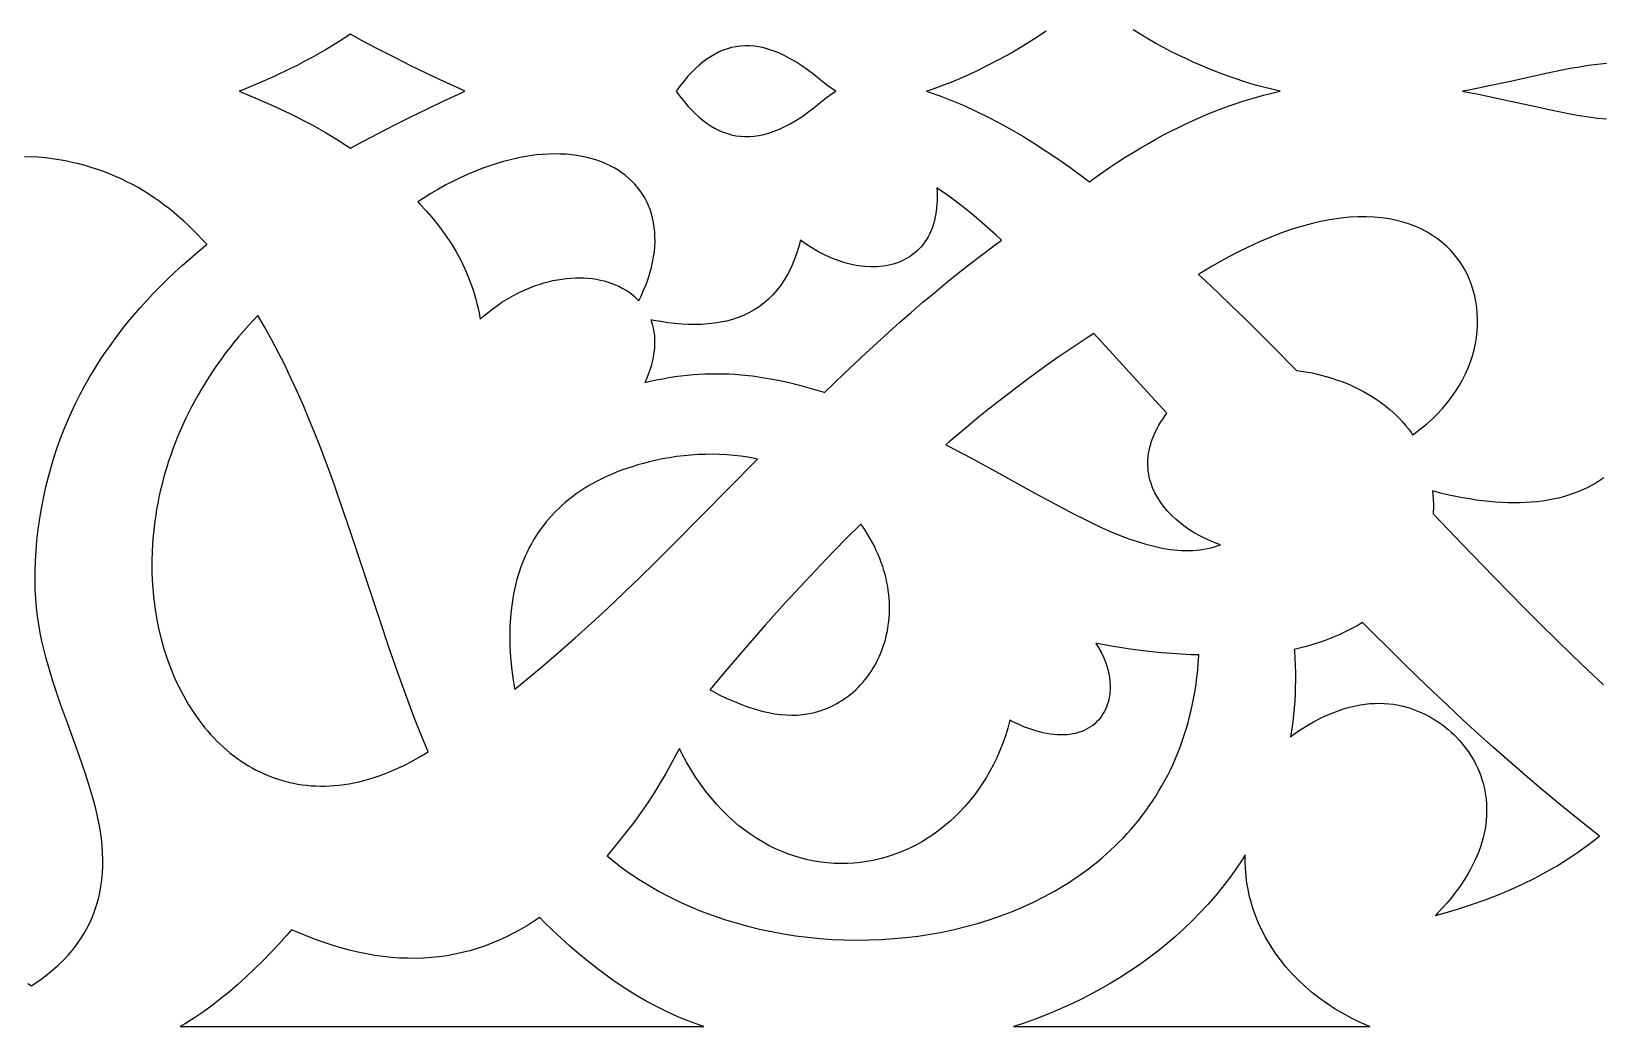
# Model space of a CAD drawing. Extents: x -340 to 340, y -265 to 265.
# Drawn here: x -170.92 to -120.93, y -214.8 to -183.1 of the extents above; entities that cross this region are included whole.
import ezdxf

# ---------------------------------------------------------------- set-up
doc = ezdxf.new("R2010")
doc.units = 0
doc.layers.add('LAYER_1', color=18, linetype='CONTINUOUS')

msp = doc.modelspace()

# ---------------------------------------------------------------- linework, layer by layer
at = {"layer": 'LAYER_1'}
for points in [[(-157.239, -185.063), (-157.104, -185.002), (-157.239, -184.941), (-157.773, -184.694), (-158.302, -184.444), (-158.825, -184.19), (-159.342, -183.932), (-159.852, -183.67), (-160.356, -183.403), (-160.747, -183.188), (-160.898, -183.284), (-161.114, -183.423), (-161.332, -183.558), (-161.551, -183.689), (-161.772, -183.816), (-161.995, -183.94), (-162.221, -184.06), (-162.45, -184.178), (-162.684, -184.294), (-163.164, -184.52), (-163.666, -184.742), (-164.197, -184.964), (-164.292, -185.002), (-164.197, -185.04), (-163.666, -185.262), (-163.164, -185.484), (-162.684, -185.71), (-162.45, -185.826), (-162.221, -185.944), (-161.995, -186.064), (-161.772, -186.188), (-161.551, -186.315), (-161.332, -186.446), (-161.114, -186.581), (-160.898, -186.719), (-160.747, -186.816), (-160.356, -186.602), (-159.852, -186.335), (-159.342, -186.073), (-158.825, -185.815), (-158.302, -185.561), (-157.773, -185.31)], [(-148.878, -186.307), (-148.745, -186.354), (-148.609, -186.392), (-148.472, -186.42), (-148.331, -186.438), (-148.188, -186.447), (-148.042, -186.445), (-147.893, -186.434), (-147.74, -186.412), (-147.583, -186.379), (-147.423, -186.334), (-147.258, -186.278), (-147.09, -186.211), (-146.918, -186.13), (-146.741, -186.038), (-146.561, -185.933), (-146.377, -185.814), (-146.188, -185.682), (-145.995, -185.537), (-145.797, -185.376), (-145.691, -185.289), (-145.584, -185.206), (-145.477, -185.129), (-145.372, -185.056), (-145.286, -185.002), (-145.372, -184.948), (-145.478, -184.875), (-145.585, -184.797), (-145.796, -184.629), (-145.996, -184.467), (-146.188, -184.321), (-146.377, -184.19), (-146.561, -184.071), (-146.741, -183.966), (-146.918, -183.873), (-147.09, -183.793), (-147.258, -183.725), (-147.423, -183.669), (-147.583, -183.625), (-147.74, -183.592), (-147.893, -183.57), (-148.042, -183.558), (-148.188, -183.557), (-148.331, -183.565), (-148.472, -183.584), (-148.609, -183.612), (-148.745, -183.649), (-148.878, -183.696), (-149.009, -183.752), (-149.139, -183.818), (-149.267, -183.892), (-149.393, -183.976), (-149.518, -184.068), (-149.641, -184.17), (-149.762, -184.28), (-149.882, -184.399), (-150, -184.526), (-150.116, -184.661), (-150.231, -184.804), (-150.344, -184.956), (-150.377, -185.002), (-150.344, -185.049), (-150.231, -185.2), (-150.116, -185.343), (-150, -185.478), (-149.882, -185.606), (-149.762, -185.724), (-149.641, -185.834), (-149.518, -185.936), (-149.393, -186.028), (-149.267, -186.112), (-149.139, -186.186), (-149.009, -186.251)], [(-151.567, -191.676), (-151.496, -191.532), (-151.412, -191.344), (-151.337, -191.159), (-151.271, -190.977), (-151.214, -190.797), (-151.166, -190.621), (-151.126, -190.447), (-151.095, -190.277), (-151.072, -190.111), (-151.057, -189.947), (-151.05, -189.788), (-151.051, -189.631), (-151.059, -189.479), (-151.075, -189.33), (-151.097, -189.186), (-151.127, -189.045), (-151.164, -188.908), (-151.208, -188.775), (-151.259, -188.647), (-151.316, -188.522), (-151.379, -188.402), (-151.449, -188.286), (-151.526, -188.174), (-151.608, -188.067), (-151.697, -187.964), (-151.791, -187.865), (-151.892, -187.771), (-151.998, -187.682), (-152.111, -187.598), (-152.229, -187.519), (-152.353, -187.445), (-152.482, -187.376), (-152.617, -187.312), (-152.758, -187.254), (-152.903, -187.202), (-153.054, -187.155), (-153.21, -187.114), (-153.372, -187.079), (-153.538, -187.05), (-153.709, -187.028), (-153.884, -187.012), (-154.065, -187.003), (-154.249, -187), (-154.438, -187.004), (-154.632, -187.016), (-154.829, -187.034), (-155.03, -187.06), (-155.236, -187.094), (-155.444, -187.134), (-155.657, -187.183), (-155.873, -187.239), (-156.092, -187.304), (-156.314, -187.376), (-156.54, -187.457), (-156.768, -187.546), (-157, -187.644), (-157.233, -187.75), (-157.47, -187.865), (-157.709, -187.989), (-157.95, -188.122), (-158.193, -188.264), (-158.438, -188.415), (-158.609, -188.526), (-158.549, -188.587), (-158.326, -188.828), (-158.115, -189.073), (-157.917, -189.322), (-157.731, -189.576), (-157.558, -189.834), (-157.398, -190.097), (-157.251, -190.364), (-157.118, -190.636), (-156.998, -190.912), (-156.892, -191.192), (-156.844, -191.336), (-156.799, -191.479), (-156.758, -191.623), (-156.721, -191.769), (-156.687, -191.916), (-156.657, -192.064), (-156.63, -192.213), (-156.622, -192.264), (-156.501, -192.157), (-156.359, -192.04), (-156.216, -191.93), (-156.072, -191.825), (-155.927, -191.727), (-155.781, -191.635), (-155.634, -191.549), (-155.486, -191.469), (-155.338, -191.394), (-155.189, -191.326), (-155.041, -191.264), (-154.892, -191.207), (-154.744, -191.156), (-154.596, -191.111), (-154.449, -191.071), (-154.303, -191.037), (-154.157, -191.008), (-154.013, -190.985), (-153.87, -190.968), (-153.728, -190.955), (-153.588, -190.948), (-153.449, -190.947), (-153.313, -190.951), (-153.178, -190.96), (-153.046, -190.974), (-152.917, -190.993), (-152.79, -191.018), (-152.665, -191.048), (-152.544, -191.083), (-152.426, -191.123), (-152.311, -191.168), (-152.2, -191.218), (-152.092, -191.273), (-151.988, -191.333), (-151.889, -191.398), (-151.794, -191.468), (-151.704, -191.543), (-151.618, -191.623)], [(-151.188, -192.286), (-151.178, -192.312), (-151.14, -192.427), (-151.11, -192.546), (-151.087, -192.669), (-151.071, -192.795), (-151.062, -192.924), (-151.062, -193.057), (-151.069, -193.192), (-151.083, -193.33), (-151.106, -193.472), (-151.136, -193.615), (-151.175, -193.762), (-151.222, -193.911), (-151.277, -194.063), (-151.341, -194.217), (-151.371, -194.282), (-151.209, -194.243), (-151.01, -194.199), (-150.812, -194.16), (-150.615, -194.125), (-150.42, -194.094), (-150.225, -194.069), (-150.03, -194.047), (-149.837, -194.03), (-149.645, -194.016), (-149.453, -194.007), (-149.262, -194.002), (-149.072, -194.001), (-148.882, -194.004), (-148.693, -194.011), (-148.505, -194.021), (-148.316, -194.035), (-147.942, -194.074), (-147.569, -194.128), (-147.196, -194.194), (-146.824, -194.273), (-146.453, -194.365), (-146.081, -194.468), (-145.71, -194.582), (-145.651, -194.6), (-145.039, -194.009), (-144.332, -193.344), (-143.974, -193.014), (-143.614, -192.688), (-143.251, -192.363), (-142.885, -192.042), (-142.515, -191.724), (-142.142, -191.41), (-141.765, -191.099), (-141.384, -190.791), (-140.999, -190.488), (-140.609, -190.189), (-140.215, -189.894), (-140.015, -189.748), (-140.198, -189.579), (-140.548, -189.266), (-140.888, -188.975), (-141.217, -188.706), (-141.535, -188.461), (-141.844, -188.24), (-141.993, -188.139), (-142.076, -188.085), (-142.068, -188.22), (-142.064, -188.35), (-142.065, -188.477), (-142.07, -188.599), (-142.08, -188.719), (-142.094, -188.835), (-142.112, -188.948), (-142.134, -189.057), (-142.16, -189.163), (-142.191, -189.265), (-142.225, -189.364), (-142.263, -189.46), (-142.306, -189.552), (-142.352, -189.64), (-142.401, -189.724), (-142.455, -189.805), (-142.511, -189.882), (-142.572, -189.955), (-142.635, -190.025), (-142.702, -190.09), (-142.771, -190.152), (-142.844, -190.209), (-142.919, -190.263), (-142.997, -190.312), (-143.077, -190.357), (-143.16, -190.399), (-143.244, -190.436), (-143.331, -190.47), (-143.419, -190.499), (-143.509, -190.525), (-143.601, -190.547), (-143.694, -190.565), (-143.791, -190.579), (-143.982, -190.596), (-144.18, -190.598), (-144.382, -190.586), (-144.587, -190.56), (-144.794, -190.52), (-145.003, -190.466), (-145.213, -190.399), (-145.423, -190.318), (-145.634, -190.223), (-145.844, -190.116), (-146.052, -189.995), (-146.259, -189.861), (-146.411, -189.752), (-146.465, -189.952), (-146.541, -190.187), (-146.625, -190.41), (-146.718, -190.62), (-146.818, -190.817), (-146.926, -191.003), (-147.042, -191.177), (-147.166, -191.338), (-147.298, -191.488), (-147.436, -191.626), (-147.582, -191.753), (-147.734, -191.868), (-147.893, -191.971), (-148.058, -192.063), (-148.229, -192.144), (-148.406, -192.215), (-148.587, -192.275), (-148.773, -192.325), (-148.964, -192.365), (-149.16, -192.396), (-149.36, -192.417), (-149.564, -192.43), (-149.771, -192.435), (-149.983, -192.431), (-150.198, -192.42), (-150.417, -192.402), (-150.64, -192.376), (-150.866, -192.343), (-151.095, -192.304)], [(-126.124, -189.705), (-126.283, -189.595), (-126.451, -189.493), (-126.629, -189.399), (-126.816, -189.315), (-127.013, -189.239), (-127.219, -189.173), (-127.434, -189.117), (-127.659, -189.072), (-127.894, -189.037), (-128.138, -189.015), (-128.391, -189.004), (-128.654, -189.005), (-128.926, -189.019), (-129.207, -189.047), (-129.498, -189.088), (-129.799, -189.143), (-130.108, -189.213), (-130.427, -189.299), (-130.755, -189.399), (-131.092, -189.516), (-131.438, -189.649), (-131.793, -189.8), (-132.156, -189.967), (-132.529, -190.152), (-132.91, -190.355), (-133.3, -190.577), (-133.708, -190.824), (-133.734, -190.837), (-133.525, -191.032), (-133.104, -191.431), (-132.683, -191.836), (-132.261, -192.248), (-131.418, -193.089), (-130.621, -193.899), (-130.406, -193.928), (-130.119, -193.979), (-129.834, -194.044), (-129.552, -194.122), (-129.276, -194.213), (-129.138, -194.264), (-129.002, -194.318), (-128.868, -194.375), (-128.736, -194.436), (-128.606, -194.5), (-128.478, -194.568), (-128.351, -194.639), (-128.227, -194.713), (-128.106, -194.791), (-127.987, -194.873), (-127.87, -194.958), (-127.757, -195.046), (-127.646, -195.138), (-127.539, -195.233), (-127.435, -195.332), (-127.334, -195.434), (-127.236, -195.54), (-127.143, -195.649), (-127.053, -195.762), (-126.967, -195.878), (-126.922, -195.945), (-126.872, -195.912), (-126.668, -195.762), (-126.475, -195.606), (-126.294, -195.445), (-126.123, -195.279), (-125.964, -195.108), (-125.815, -194.933), (-125.678, -194.754), (-125.551, -194.572), (-125.435, -194.387), (-125.33, -194.199), (-125.235, -194.01), (-125.151, -193.818), (-125.077, -193.625), (-125.014, -193.431), (-124.961, -193.237), (-124.919, -193.042), (-124.886, -192.847), (-124.864, -192.653), (-124.852, -192.46), (-124.849, -192.269), (-124.857, -192.079), (-124.875, -191.891), (-124.902, -191.706), (-124.939, -191.524), (-124.986, -191.346), (-125.043, -191.171), (-125.109, -191), (-125.184, -190.833), (-125.269, -190.672), (-125.363, -190.515), (-125.467, -190.364), (-125.58, -190.219), (-125.702, -190.081), (-125.833, -189.949), (-125.974, -189.823)], [(-161.721, -196.323), (-161.896, -195.877), (-162.076, -195.435), (-162.261, -194.998), (-162.451, -194.566), (-162.646, -194.141), (-162.847, -193.723), (-163.055, -193.311), (-163.269, -192.907), (-163.489, -192.512), (-163.703, -192.15), (-163.838, -192.291), (-164.001, -192.468), (-164.159, -192.647), (-164.313, -192.826), (-164.463, -193.007), (-164.607, -193.189), (-164.748, -193.373), (-164.884, -193.557), (-165.015, -193.742), (-165.142, -193.928), (-165.265, -194.115), (-165.383, -194.302), (-165.497, -194.49), (-165.607, -194.679), (-165.713, -194.869), (-165.814, -195.059), (-165.911, -195.25), (-166.004, -195.441), (-166.093, -195.632), (-166.178, -195.824), (-166.259, -196.016), (-166.336, -196.208), (-166.409, -196.4), (-166.478, -196.592), (-166.543, -196.785), (-166.604, -196.977), (-166.661, -197.169), (-166.714, -197.362), (-166.764, -197.553), (-166.81, -197.745), (-166.852, -197.936), (-166.891, -198.127), (-166.925, -198.318), (-166.956, -198.508), (-166.984, -198.698), (-167.008, -198.885), (-167.045, -199.262), (-167.069, -199.635), (-167.078, -200.004), (-167.074, -200.368), (-167.058, -200.729), (-167.028, -201.084), (-166.985, -201.434), (-166.93, -201.778), (-166.863, -202.115), (-166.784, -202.446), (-166.693, -202.769), (-166.591, -203.084), (-166.478, -203.391), (-166.354, -203.689), (-166.22, -203.978), (-166.074, -204.258), (-165.999, -204.393), (-165.92, -204.526), (-165.839, -204.657), (-165.755, -204.785), (-165.669, -204.91), (-165.581, -205.032), (-165.491, -205.152), (-165.398, -205.268), (-165.303, -205.382), (-165.205, -205.492), (-165.106, -205.6), (-165.004, -205.704), (-164.901, -205.805), (-164.795, -205.902), (-164.687, -205.997), (-164.578, -206.088), (-164.466, -206.176), (-164.352, -206.26), (-164.237, -206.34), (-164.119, -206.418), (-164, -206.491), (-163.879, -206.561), (-163.756, -206.627), (-163.631, -206.689), (-163.505, -206.748), (-163.376, -206.803), (-163.247, -206.854), (-163.115, -206.9), (-162.982, -206.943), (-162.847, -206.982), (-162.71, -207.017), (-162.572, -207.047), (-162.433, -207.073), (-162.292, -207.095), (-162.149, -207.113), (-162.005, -207.126), (-161.859, -207.135), (-161.711, -207.139), (-161.563, -207.139), (-161.413, -207.134), (-161.261, -207.124), (-161.108, -207.109), (-160.953, -207.09), (-160.797, -207.066), (-160.64, -207.037), (-160.482, -207.002), (-160.322, -206.963), (-160.161, -206.919), (-159.998, -206.869), (-159.835, -206.814), (-159.67, -206.754), (-159.504, -206.688), (-159.337, -206.616), (-159.168, -206.539), (-158.999, -206.457), (-158.829, -206.369), (-158.657, -206.274), (-158.485, -206.175), (-158.311, -206.069), (-158.277, -206.047), (-158.385, -205.793), (-158.555, -205.375), (-158.721, -204.951), (-158.885, -204.52), (-159.045, -204.084), (-159.204, -203.643), (-159.514, -202.747), (-159.82, -201.838), (-160.124, -200.918), (-160.429, -199.993), (-160.738, -199.067), (-161.055, -198.143), (-161.217, -197.684), (-161.381, -197.228), (-161.549, -196.774)], [(-138.315, -198.152), (-137.696, -198.478), (-137.395, -198.63), (-137.098, -198.774), (-136.806, -198.91), (-136.519, -199.036), (-136.236, -199.152), (-135.959, -199.257), (-135.686, -199.351), (-135.419, -199.433), (-135.156, -199.501), (-134.898, -199.557), (-134.644, -199.598), (-134.521, -199.613), (-134.398, -199.624), (-134.276, -199.631), (-134.155, -199.635), (-134.035, -199.635), (-133.916, -199.63), (-133.799, -199.622), (-133.682, -199.609), (-133.567, -199.592), (-133.452, -199.571), (-133.339, -199.545), (-133.226, -199.515), (-133.114, -199.48), (-133.042, -199.455), (-133.19, -199.4), (-133.36, -199.331), (-133.528, -199.254), (-133.693, -199.17), (-133.855, -199.079), (-134.013, -198.981), (-134.166, -198.876), (-134.313, -198.764), (-134.455, -198.646), (-134.589, -198.521), (-134.715, -198.39), (-134.833, -198.251), (-134.941, -198.107), (-135.039, -197.956), (-135.125, -197.798), (-135.199, -197.635), (-135.259, -197.467), (-135.285, -197.379), (-135.306, -197.29), (-135.323, -197.201), (-135.337, -197.11), (-135.346, -197.018), (-135.351, -196.925), (-135.352, -196.83), (-135.349, -196.735), (-135.341, -196.639), (-135.328, -196.542), (-135.311, -196.445), (-135.289, -196.346), (-135.262, -196.247), (-135.231, -196.147), (-135.194, -196.047), (-135.153, -195.946), (-135.107, -195.845), (-135.055, -195.744), (-134.998, -195.642), (-134.937, -195.539), (-134.869, -195.436), (-134.797, -195.333), (-134.744, -195.263), (-135.944, -193.949), (-136.576, -193.264), (-137.077, -192.725), (-137.255, -192.839), (-137.573, -193.047), (-137.891, -193.26), (-138.209, -193.478), (-138.526, -193.7), (-138.843, -193.928), (-139.16, -194.16), (-139.477, -194.397), (-139.794, -194.638), (-140.11, -194.884), (-140.426, -195.135), (-140.743, -195.391), (-141.059, -195.651), (-141.374, -195.916), (-141.69, -196.185), (-141.784, -196.267), (-141.707, -196.308), (-140.988, -196.685), (-140.289, -197.065), (-138.953, -197.805)], [(-149.537, -198.503), (-147.785, -196.723), (-147.877, -196.703), (-148.097, -196.664), (-148.319, -196.631), (-148.542, -196.606), (-148.767, -196.587), (-148.993, -196.575), (-149.22, -196.57), (-149.448, -196.571), (-149.676, -196.579), (-149.905, -196.594), (-150.133, -196.616), (-150.361, -196.644), (-150.589, -196.678), (-150.816, -196.719), (-151.042, -196.766), (-151.232, -196.811), (-151.418, -196.859), (-151.599, -196.91), (-151.775, -196.964), (-151.948, -197.021), (-152.116, -197.08), (-152.279, -197.143), (-152.438, -197.209), (-152.593, -197.277), (-152.744, -197.349), (-152.89, -197.423), (-153.032, -197.499), (-153.17, -197.578), (-153.304, -197.66), (-153.434, -197.745), (-153.56, -197.832), (-153.682, -197.921), (-153.799, -198.013), (-153.913, -198.107), (-154.023, -198.204), (-154.13, -198.303), (-154.232, -198.405), (-154.331, -198.508), (-154.425, -198.614), (-154.517, -198.722), (-154.604, -198.833), (-154.688, -198.945), (-154.768, -199.06), (-154.845, -199.177), (-154.918, -199.296), (-154.988, -199.417), (-155.054, -199.54), (-155.116, -199.665), (-155.176, -199.792), (-155.231, -199.921), (-155.284, -200.052), (-155.333, -200.184), (-155.379, -200.319), (-155.421, -200.456), (-155.46, -200.594), (-155.496, -200.734), (-155.528, -200.876), (-155.558, -201.02), (-155.584, -201.164), (-155.626, -201.461), (-155.656, -201.763), (-155.674, -202.071), (-155.679, -202.385), (-155.671, -202.704), (-155.652, -203.028), (-155.621, -203.357), (-155.578, -203.69), (-155.524, -204.028), (-155.52, -204.047), (-155.217, -203.805), (-154.668, -203.35), (-154.128, -202.888), (-153.596, -202.42), (-153.072, -201.947), (-152.555, -201.468), (-152.044, -200.984), (-151.537, -200.495), (-151.033, -200.003), (-150.533, -199.506)], [(-143.842, -200.015), (-143.891, -199.887), (-143.944, -199.758), (-144.002, -199.629), (-144.064, -199.5), (-144.131, -199.372), (-144.203, -199.244), (-144.279, -199.116), (-144.36, -198.988), (-144.446, -198.861), (-144.497, -198.79), (-144.98, -199.272), (-145.622, -199.932), (-146.262, -200.608), (-146.9, -201.301), (-147.537, -202.012), (-148.175, -202.741), (-148.813, -203.49), (-149.299, -204.072), (-149.252, -204.098), (-149.002, -204.227), (-148.758, -204.344), (-148.522, -204.449), (-148.292, -204.541), (-148.069, -204.622), (-147.853, -204.692), (-147.643, -204.75), (-147.44, -204.797), (-147.243, -204.833), (-147.052, -204.859), (-146.868, -204.874), (-146.69, -204.88), (-146.518, -204.876), (-146.352, -204.862), (-146.19, -204.839), (-146.081, -204.818), (-145.972, -204.792), (-145.865, -204.763), (-145.76, -204.73), (-145.656, -204.694), (-145.555, -204.653), (-145.456, -204.61), (-145.358, -204.563), (-145.263, -204.512), (-145.17, -204.458), (-145.079, -204.401), (-144.99, -204.341), (-144.903, -204.277), (-144.818, -204.211), (-144.736, -204.142), (-144.657, -204.069), (-144.579, -203.994), (-144.504, -203.916), (-144.432, -203.836), (-144.362, -203.753), (-144.295, -203.667), (-144.23, -203.579), (-144.169, -203.488), (-144.11, -203.395), (-144.053, -203.3), (-144, -203.202), (-143.95, -203.103), (-143.902, -203.001), (-143.858, -202.898), (-143.817, -202.792), (-143.778, -202.685), (-143.743, -202.576), (-143.712, -202.465), (-143.683, -202.353), (-143.658, -202.239), (-143.637, -202.124), (-143.619, -202.008), (-143.604, -201.89), (-143.593, -201.771), (-143.585, -201.65), (-143.582, -201.529), (-143.582, -201.407), (-143.585, -201.283), (-143.593, -201.159), (-143.604, -201.034), (-143.62, -200.909), (-143.639, -200.782), (-143.662, -200.655), (-143.69, -200.528), (-143.722, -200.4), (-143.757, -200.272), (-143.798, -200.144)], [(-130.801, -205.515), (-130.811, -205.571), (-130.742, -205.517), (-130.534, -205.37), (-130.312, -205.228), (-130.075, -205.091), (-129.828, -204.962), (-129.698, -204.901), (-129.566, -204.844), (-129.432, -204.79), (-129.295, -204.739), (-129.156, -204.692), (-129.015, -204.65), (-128.872, -204.612), (-128.727, -204.579), (-128.581, -204.551), (-128.432, -204.529), (-128.283, -204.513), (-128.133, -204.503), (-127.981, -204.499), (-127.829, -204.503), (-127.676, -204.514), (-127.523, -204.532), (-127.369, -204.559), (-127.217, -204.593), (-127.106, -204.624), (-126.997, -204.658), (-126.888, -204.695), (-126.78, -204.737), (-126.673, -204.782), (-126.568, -204.83), (-126.464, -204.882), (-126.361, -204.938), (-126.26, -204.997), (-126.16, -205.059), (-126.063, -205.124), (-125.967, -205.193), (-125.873, -205.265), (-125.781, -205.34), (-125.692, -205.419), (-125.605, -205.5), (-125.52, -205.584), (-125.438, -205.672), (-125.359, -205.762), (-125.283, -205.855), (-125.21, -205.951), (-125.139, -206.049), (-125.073, -206.15), (-125.009, -206.254), (-124.95, -206.361), (-124.894, -206.47), (-124.842, -206.581), (-124.793, -206.695), (-124.749, -206.811), (-124.709, -206.93), (-124.674, -207.05), (-124.643, -207.173), (-124.617, -207.298), (-124.595, -207.425), (-124.579, -207.554), (-124.568, -207.685), (-124.561, -207.817), (-124.56, -207.951), (-124.565, -208.087), (-124.575, -208.224), (-124.591, -208.363), (-124.612, -208.503), (-124.64, -208.644), (-124.673, -208.787), (-124.713, -208.93), (-124.759, -209.075), (-124.811, -209.22), (-124.869, -209.367), (-124.935, -209.514), (-125.006, -209.663), (-125.085, -209.811), (-125.17, -209.961), (-125.262, -210.111), (-125.362, -210.262), (-125.468, -210.413), (-125.582, -210.565), (-125.703, -210.717), (-125.831, -210.869), (-125.967, -211.022), (-126.111, -211.175), (-126.193, -211.258), (-125.958, -211.196), (-125.493, -211.06), (-125.044, -210.915), (-124.61, -210.762), (-124.192, -210.6), (-123.789, -210.431), (-123.4, -210.254), (-123.026, -210.069), (-122.665, -209.876), (-122.318, -209.676), (-121.984, -209.469), (-121.663, -209.255), (-121.354, -209.035), (-121.057, -208.807), (-120.963, -208.73), (-121.285, -208.481), (-121.802, -208.069), (-122.316, -207.651), (-122.825, -207.226), (-123.331, -206.796), (-123.833, -206.36), (-124.331, -205.92), (-124.825, -205.475), (-125.315, -205.026), (-125.8, -204.574), (-126.282, -204.118), (-126.759, -203.66), (-127.231, -203.2), (-127.7, -202.738), (-128.163, -202.275), (-128.51, -201.925), (-128.65, -202.008), (-128.794, -202.087), (-128.94, -202.164), (-129.088, -202.237), (-129.24, -202.307), (-129.393, -202.373), (-129.549, -202.437), (-129.706, -202.497), (-129.866, -202.553), (-130.028, -202.607), (-130.191, -202.657), (-130.356, -202.704), (-130.524, -202.748), (-130.687, -202.785), (-130.682, -202.843), (-130.668, -203.075), (-130.657, -203.306), (-130.652, -203.534), (-130.651, -203.761), (-130.655, -203.987), (-130.662, -204.21), (-130.675, -204.432), (-130.692, -204.652), (-130.713, -204.871), (-130.738, -205.087), (-130.768, -205.302)], [(-136.442, -202.693), (-136.979, -202.599), (-137.007, -202.593), (-136.944, -202.69), (-136.842, -202.872), (-136.756, -203.056), (-136.685, -203.24), (-136.629, -203.423), (-136.589, -203.605), (-136.563, -203.785), (-136.554, -203.96), (-136.555, -204.05), (-136.56, -204.136), (-136.568, -204.221), (-136.581, -204.304), (-136.598, -204.387), (-136.618, -204.467), (-136.643, -204.546), (-136.671, -204.623), (-136.704, -204.698), (-136.741, -204.771), (-136.781, -204.841), (-136.826, -204.909), (-136.875, -204.974), (-136.927, -205.037), (-136.984, -205.096), (-137.045, -205.151), (-137.109, -205.204), (-137.177, -205.252), (-137.248, -205.297), (-137.323, -205.338), (-137.401, -205.375), (-137.483, -205.407), (-137.567, -205.435), (-137.655, -205.459), (-137.746, -205.479), (-137.839, -205.493), (-137.935, -205.504), (-138.034, -205.509), (-138.136, -205.51), (-138.24, -205.506), (-138.348, -205.498), (-138.457, -205.484), (-138.57, -205.466), (-138.684, -205.442), (-138.802, -205.414), (-138.922, -205.38), (-139.045, -205.341), (-139.17, -205.297), (-139.298, -205.248), (-139.428, -205.193), (-139.561, -205.132), (-139.697, -205.066), (-139.744, -205.041), (-139.813, -205.293), (-139.891, -205.537), (-139.975, -205.776), (-140.067, -206.008), (-140.167, -206.234), (-140.272, -206.453), (-140.385, -206.665), (-140.504, -206.871), (-140.629, -207.071), (-140.76, -207.263), (-140.897, -207.448), (-141.039, -207.627), (-141.187, -207.798), (-141.34, -207.962), (-141.497, -208.119), (-141.66, -208.268), (-141.827, -208.41), (-141.998, -208.545), (-142.173, -208.672), (-142.352, -208.791), (-142.534, -208.902), (-142.72, -209.006), (-142.909, -209.102), (-143.101, -209.189), (-143.296, -209.269), (-143.493, -209.34), (-143.692, -209.404), (-143.894, -209.458), (-144.097, -209.505), (-144.302, -209.543), (-144.508, -209.572), (-144.716, -209.593), (-144.924, -209.605), (-145.133, -209.608), (-145.342, -209.602), (-145.552, -209.587), (-145.761, -209.564), (-145.971, -209.531), (-146.18, -209.489), (-146.388, -209.437), (-146.595, -209.377), (-146.801, -209.306), (-147.005, -209.227), (-147.208, -209.138), (-147.409, -209.039), (-147.608, -208.931), (-147.805, -208.813), (-147.999, -208.686), (-148.19, -208.548), (-148.378, -208.401), (-148.563, -208.244), (-148.744, -208.077), (-148.922, -207.9), (-149.095, -207.713), (-149.265, -207.516), (-149.43, -207.309), (-149.591, -207.092), (-149.747, -206.864), (-149.898, -206.626), (-150.044, -206.378), (-150.184, -206.12), (-150.275, -205.939), (-150.415, -206.205), (-150.566, -206.483), (-150.711, -206.742), (-150.852, -206.986), (-150.992, -207.217), (-151.131, -207.439), (-151.272, -207.655), (-151.418, -207.867), (-151.568, -208.079), (-151.727, -208.294), (-151.895, -208.514), (-152.265, -208.984), (-152.574, -209.363), (-152.442, -209.472), (-152.3, -209.585), (-152.156, -209.696), (-151.859, -209.911), (-151.553, -210.116), (-151.239, -210.311), (-150.917, -210.495), (-150.586, -210.67), (-150.249, -210.834), (-149.905, -210.988), (-149.554, -211.132), (-149.197, -211.265), (-148.835, -211.388), (-148.468, -211.5), (-148.096, -211.603), (-147.721, -211.694), (-147.341, -211.775), (-146.959, -211.846), (-146.573, -211.906), (-146.186, -211.955), (-145.796, -211.994), (-145.405, -212.022), (-145.013, -212.039), (-144.621, -212.045), (-144.229, -212.041), (-143.837, -212.026), (-143.447, -212), (-143.057, -211.963), (-142.67, -211.916), (-142.284, -211.857), (-141.902, -211.788), (-141.523, -211.707), (-141.147, -211.616), (-140.776, -211.513), (-140.409, -211.4), (-140.047, -211.275), (-139.691, -211.14), (-139.341, -210.993), (-138.997, -210.836), (-138.66, -210.667), (-138.33, -210.487), (-138.007, -210.296), (-137.85, -210.197), (-137.694, -210.094), (-137.54, -209.989), (-137.388, -209.881), (-137.239, -209.77), (-137.092, -209.657), (-136.948, -209.54), (-136.805, -209.421), (-136.666, -209.299), (-136.528, -209.174), (-136.394, -209.047), (-136.262, -208.916), (-136.132, -208.783), (-136.006, -208.647), (-135.882, -208.508), (-135.761, -208.366), (-135.643, -208.222), (-135.528, -208.074), (-135.416, -207.924), (-135.307, -207.771), (-135.201, -207.615), (-135.098, -207.456), (-134.998, -207.295), (-134.902, -207.13), (-134.809, -206.963), (-134.719, -206.792), (-134.633, -206.619), (-134.55, -206.443), (-134.471, -206.264), (-134.396, -206.082), (-134.324, -205.897), (-134.255, -205.709), (-134.191, -205.518), (-134.13, -205.324), (-134.073, -205.127), (-134.02, -204.927), (-133.971, -204.725), (-133.926, -204.519), (-133.886, -204.31), (-133.849, -204.098), (-133.816, -203.883), (-133.788, -203.665), (-133.764, -203.444), (-133.745, -203.22), (-133.73, -202.993), (-133.728, -202.963), (-133.974, -202.956), (-134.438, -202.929), (-134.917, -202.89), (-135.411, -202.838), (-135.919, -202.772)], [(-139.261, -214.679), (-139.619, -214.799), (-139.628, -214.802), (-128.283, -214.802), (-128.318, -214.788), (-128.605, -214.66), (-128.883, -214.523), (-129.152, -214.377), (-129.412, -214.221), (-129.663, -214.056), (-129.904, -213.883), (-130.135, -213.702), (-130.356, -213.512), (-130.566, -213.314), (-130.766, -213.109), (-130.954, -212.897), (-131.131, -212.677), (-131.297, -212.45), (-131.45, -212.217), (-131.591, -211.978), (-131.719, -211.732), (-131.834, -211.481), (-131.936, -211.226), (-131.982, -211.094), (-132.025, -210.963), (-132.064, -210.83), (-132.099, -210.696), (-132.131, -210.561), (-132.159, -210.425), (-132.184, -210.288), (-132.205, -210.149), (-132.223, -210.01), (-132.236, -209.87), (-132.246, -209.729), (-132.252, -209.587), (-132.254, -209.444), (-132.253, -209.334), (-132.351, -209.489), (-132.551, -209.788), (-132.761, -210.08), (-132.98, -210.365), (-133.208, -210.644), (-133.445, -210.915), (-133.691, -211.18), (-133.944, -211.437), (-134.206, -211.688), (-134.475, -211.931), (-134.752, -212.167), (-135.035, -212.396), (-135.326, -212.617), (-135.623, -212.831), (-135.927, -213.038), (-136.237, -213.237), (-136.553, -213.428), (-136.874, -213.612), (-137.201, -213.788), (-137.533, -213.956), (-137.87, -214.117), (-138.212, -214.269), (-138.557, -214.414), (-138.907, -214.55)], [(-157.432, -212.498), (-157.676, -212.542), (-157.923, -212.577), (-158.172, -212.603), (-158.423, -212.62), (-158.676, -212.628), (-158.932, -212.626), (-159.19, -212.616), (-159.45, -212.597), (-159.712, -212.568), (-159.977, -212.531), (-160.244, -212.484), (-160.514, -212.428), (-160.786, -212.364), (-161.061, -212.29), (-161.338, -212.207), (-161.618, -212.114), (-161.9, -212.013), (-162.185, -211.902), (-162.473, -211.783), (-162.627, -211.715), (-162.779, -211.889), (-163.032, -212.17), (-163.287, -212.443), (-163.545, -212.709), (-163.805, -212.966), (-164.069, -213.216), (-164.336, -213.457), (-164.605, -213.689), (-164.878, -213.911), (-165.154, -214.124), (-165.434, -214.328), (-165.718, -214.521), (-166.005, -214.703), (-166.172, -214.802), (-149.493, -214.802), (-149.511, -214.795), (-149.74, -214.714), (-149.969, -214.629), (-150.32, -214.486), (-150.665, -214.331), (-151.003, -214.165), (-151.334, -213.987), (-151.659, -213.799), (-151.977, -213.601), (-152.289, -213.394), (-152.595, -213.178), (-152.895, -212.954), (-153.19, -212.722), (-153.478, -212.483), (-153.761, -212.238), (-154.039, -211.987), (-154.312, -211.731), (-154.579, -211.47), (-154.723, -211.325), (-154.888, -211.436), (-155.109, -211.576), (-155.332, -211.707), (-155.556, -211.83), (-155.783, -211.944), (-156.013, -212.049), (-156.244, -212.146), (-156.477, -212.234), (-156.713, -212.313), (-156.95, -212.384), (-157.19, -212.445)]]:
    msp.add_lwpolyline(points, close=True, dxfattribs=at)
for points in [[(-138.589, -183.094), (-138.963, -183.335), (-139.337, -183.565), (-139.71, -183.785), (-140.084, -183.992), (-140.457, -184.188), (-140.831, -184.371), (-141.204, -184.542), (-141.577, -184.7), (-141.95, -184.845), (-142.322, -184.976), (-142.405, -185.002), (-142.323, -185.028), (-141.95, -185.159), (-141.577, -185.304), (-141.204, -185.462), (-140.831, -185.633), (-140.458, -185.816), (-140.084, -186.012), (-139.711, -186.219), (-139.337, -186.438), (-138.963, -186.669), (-138.589, -186.91), (-138.215, -187.161), (-137.84, -187.423), (-137.465, -187.694), (-137.21, -187.885), (-137.075, -187.787), (-136.821, -187.607), (-136.569, -187.434), (-136.319, -187.267), (-136.07, -187.107), (-135.823, -186.953), (-135.578, -186.805), (-135.335, -186.663), (-135.093, -186.527), (-134.853, -186.396), (-134.615, -186.272), (-134.378, -186.153), (-134.143, -186.039), (-133.91, -185.931), (-133.678, -185.829), (-133.448, -185.731), (-133.22, -185.639), (-132.993, -185.552), (-132.767, -185.47), (-132.544, -185.392), (-132.322, -185.32), (-132.101, -185.251), (-131.882, -185.188), (-131.665, -185.129), (-131.449, -185.074), (-131.235, -185.024), (-131.137, -185.002), (-131.235, -184.981), (-131.449, -184.93), (-131.665, -184.875), (-131.882, -184.816), (-132.101, -184.753), (-132.322, -184.685), (-132.544, -184.612), (-132.767, -184.534), (-132.993, -184.452), (-133.22, -184.365), (-133.448, -184.273), (-133.678, -184.175), (-133.91, -184.072), (-134.143, -183.965), (-134.378, -183.851), (-134.615, -183.732), (-134.853, -183.608), (-135.093, -183.477), (-135.335, -183.341), (-135.578, -183.199), (-135.823, -183.051)], [(-120.743, -184.12), (-121.025, -184.149), (-121.312, -184.186), (-121.604, -184.231), (-121.901, -184.283), (-122.204, -184.341), (-122.512, -184.404), (-123.145, -184.542), (-123.799, -184.688), (-124.476, -184.835), (-124.824, -184.907), (-125.178, -184.975), (-125.327, -185.002), (-125.178, -185.029), (-124.824, -185.097), (-124.476, -185.169), (-123.799, -185.316), (-123.145, -185.462), (-122.512, -185.6), (-122.204, -185.663), (-121.901, -185.721), (-121.604, -185.773), (-121.312, -185.818), (-121.025, -185.856), (-120.743, -185.884)], [(-171.024, -213.433), (-170.915, -213.503), (-170.806, -213.433), (-170.603, -213.291), (-170.41, -213.145), (-170.229, -212.995), (-170.057, -212.842), (-169.897, -212.686), (-169.747, -212.526), (-169.607, -212.362), (-169.477, -212.195), (-169.357, -212.025), (-169.246, -211.851), (-169.146, -211.674), (-169.054, -211.493), (-168.972, -211.309), (-168.9, -211.121), (-168.836, -210.929), (-168.782, -210.734), (-168.736, -210.536), (-168.699, -210.333), (-168.671, -210.127), (-168.652, -209.918), (-168.641, -209.704), (-168.639, -209.487), (-168.645, -209.267), (-168.66, -209.042), (-168.684, -208.814), (-168.716, -208.583), (-168.756, -208.348), (-168.804, -208.109), (-168.86, -207.867), (-168.925, -207.622), (-168.998, -207.372), (-169.096, -207.058), (-169.195, -206.753), (-169.395, -206.167), (-169.787, -205.075), (-169.973, -204.556), (-170.148, -204.048), (-170.231, -203.796), (-170.31, -203.543), (-170.385, -203.291), (-170.455, -203.037), (-170.519, -202.781), (-170.578, -202.523), (-170.631, -202.261), (-170.678, -201.995), (-170.718, -201.725), (-170.75, -201.449), (-170.775, -201.167), (-170.791, -200.878), (-170.799, -200.582), (-170.798, -200.278), (-170.788, -199.965), (-170.768, -199.642), (-170.738, -199.309), (-170.697, -198.965), (-170.645, -198.609), (-170.583, -198.241), (-170.52, -197.92), (-170.45, -197.603), (-170.373, -197.291), (-170.289, -196.983), (-170.198, -196.679), (-170.1, -196.38), (-169.995, -196.085), (-169.884, -195.795), (-169.765, -195.509), (-169.64, -195.226), (-169.509, -194.948), (-169.371, -194.674), (-169.227, -194.404), (-169.076, -194.138), (-168.919, -193.875), (-168.756, -193.616), (-168.587, -193.361), (-168.411, -193.109), (-168.23, -192.861), (-168.043, -192.616), (-167.85, -192.375), (-167.652, -192.137), (-167.448, -191.902), (-167.238, -191.67), (-167.023, -191.441), (-166.802, -191.215), (-166.576, -190.992), (-166.345, -190.772), (-166.109, -190.555), (-165.867, -190.34), (-165.621, -190.128), (-165.37, -189.919), (-165.327, -189.883), (-165.331, -189.879), (-165.471, -189.725), (-165.614, -189.574), (-165.76, -189.428), (-165.907, -189.284), (-166.057, -189.145), (-166.209, -189.01), (-166.364, -188.878), (-166.521, -188.751), (-166.681, -188.628), (-166.843, -188.508), (-167.008, -188.394), (-167.175, -188.283), (-167.346, -188.177), (-167.518, -188.075), (-167.694, -187.978), (-167.873, -187.885), (-168.054, -187.797), (-168.238, -187.714), (-168.425, -187.635), (-168.616, -187.562), (-168.809, -187.493), (-169.006, -187.429), (-169.205, -187.37), (-169.408, -187.317), (-169.615, -187.269), (-169.825, -187.225), (-170.038, -187.188), (-170.254, -187.156), (-170.474, -187.129), (-170.698, -187.108), (-170.915, -187.093), (-171.131, -187.108)], [(-120.828, -197.316), (-120.955, -197.404), (-121.086, -197.486), (-121.221, -197.564), (-121.36, -197.636), (-121.504, -197.703), (-121.651, -197.766), (-121.801, -197.823), (-121.956, -197.875), (-122.114, -197.922), (-122.276, -197.964), (-122.441, -198), (-122.61, -198.032), (-122.783, -198.059), (-122.958, -198.081), (-123.138, -198.098), (-123.32, -198.11), (-123.506, -198.117), (-123.695, -198.119), (-123.888, -198.115), (-124.084, -198.108), (-124.283, -198.095), (-124.485, -198.077), (-124.69, -198.054), (-124.899, -198.026), (-125.11, -197.993), (-125.325, -197.956), (-125.543, -197.913), (-125.764, -197.866), (-125.989, -197.813), (-126.283, -197.734), (-126.271, -197.865), (-126.262, -198.006), (-126.257, -198.146), (-126.257, -198.285), (-126.261, -198.421), (-126.264, -198.466), (-125.331, -199.444), (-124.335, -200.476), (-123.836, -200.985), (-123.337, -201.49), (-122.838, -201.99), (-122.338, -202.483), (-121.838, -202.969), (-121.337, -203.447), (-120.836, -203.917)]]:
    msp.add_lwpolyline(points, dxfattribs=at)

doc.saveas('drawing.dxf')
